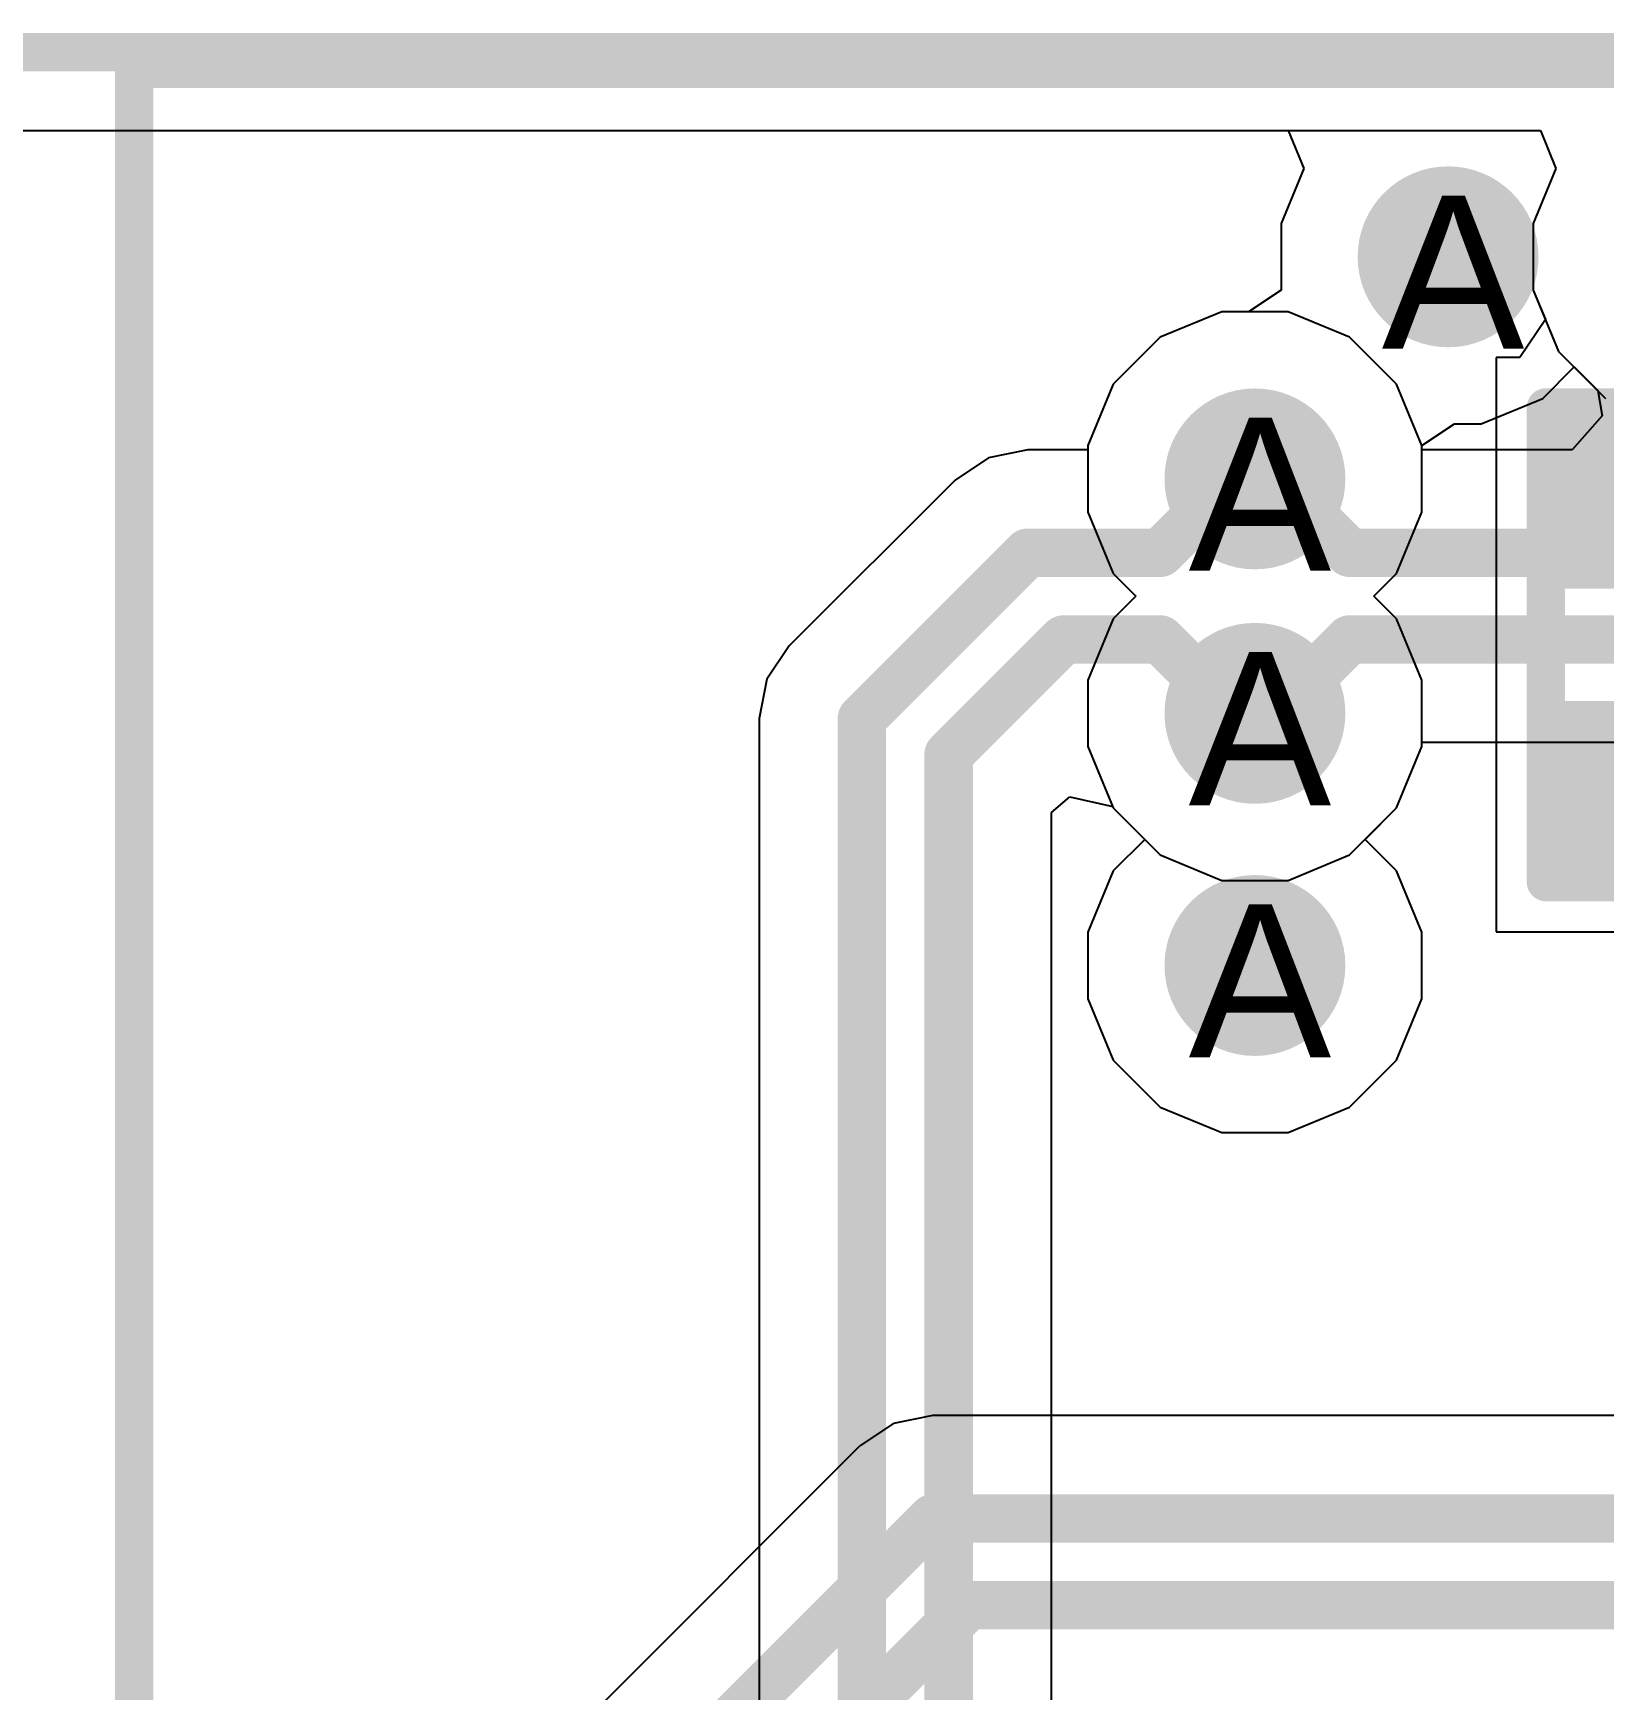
# Model space of a CAD drawing. Header units: inches. Extents: x 0 to 5271, y 0 to 5417.
# Drawn here: x 68.59 to 73.8, y 104.57 to 110.06 of the extents above; entities that cross this region are included whole.
import ezdxf

# ---------------------------------------------------------------- set-up
doc = ezdxf.new("R2010")
doc.units = ezdxf.units.IN
for name, color, linetype in [('Board_Outline', 216, 'Continuous'), ('Bottom Layer', 5, 'Continuous'), ('Bottom Overlay', 54, 'Continuous'), ('Bottom Paste', 16, 'Continuous'), ('Bottom Solder', 6, 'Continuous'), ('Drill Drawing', 1, 'Continuous'), ('L2_GND1', 16, 'Continuous'), ('L3_SIG1', 76, 'Continuous'), ('L4_PWR', 90, 'Continuous'), ('L5_GND2', 156, 'Continuous'), ('L6_SIG2', 130, 'Continuous'), ('L7_GND3', 216, 'Continuous'), ('Top Layer', 1, 'Continuous'), ('Top Overlay', 2, 'Continuous'), ('Via Holes', 16, 'Continuous')]:
    doc.layers.add(name, color=color, linetype=linetype)
doc.styles.add('Arial', font='', dxfattribs={"height": 0.2})
doc.styles.get('Arial').set_extended_font_data('Arial')

# ---------------------------------------------------------------- blocks, each defined once
blk = doc.blocks.new('RES_0402_B_492')
at = {"layer": 'Bottom Layer'}
for points in [[(-0.2413, 0.3175), (-0.2413, -0.3175), (-0.6985, -0.3175), (-0.6985, 0.3175)], [(0.6985, 0.3175), (0.6985, -0.3175), (0.2413, -0.3175), (0.2413, 0.3175)]]:
    blk.add_hatch(color=5, dxfattribs=at).paths.add_polyline_path(points)
at = {"layer": 'Bottom Paste'}
for points in [[(-0.2413, 0.3175), (-0.2413, -0.3175), (-0.6985, -0.3175), (-0.6985, 0.3175)], [(0.6985, 0.3175), (0.6985, -0.3175), (0.2413, -0.3175), (0.2413, 0.3175)]]:
    blk.add_hatch(color=16, dxfattribs=at).paths.add_polyline_path(points)
at = {"layer": 'Bottom Solder'}
for points in [[(-0.1863, 0.3725), (-0.1863, -0.3725), (-0.7535, -0.3725), (-0.7535, 0.3725)], [(0.7535, 0.3725), (0.7535, -0.3725), (0.1863, -0.3725), (0.1863, 0.3725)]]:
    blk.add_hatch(color=6, dxfattribs=at).paths.add_polyline_path(points)
at = {"layer": 'Bottom Overlay'}
for points in [[(0.7874, 0.4064, 0.127, 0.127, 0), (-0.7874, 0.4064, 0.127, 0.127, 0)], [(-0.7874, -0.4064, 0.127, 0.127, 0), (-0.7874, 0.4064, 0.127, 0.127, 0)], [(0.7874, -0.4064, 0.127, 0.127, 0), (0.7874, 0.4064, 0.127, 0.127, 0)], [(0.8128, 0.4318, 0.00323, 0.00323, 0), (-0.8128, 0.4318, 0.00323, 0.00323, 0)], [(0.7874, -0.4064, 0.127, 0.127, 0), (-0.7874, -0.4064, 0.127, 0.127, 0)]]:
    blk.add_lwpolyline(points, format="xyseb", dxfattribs=at)
for points in [[(-0.8192, 0.4064, 0.0635, 0.0635, 1), (-0.7557, 0.4064, 0.0635, 0.0635, 1)], [(-0.8192, 0.4064, 0.0635, 0.0635, 1), (-0.7557, 0.4064, 0.0635, 0.0635, 1)], [(0.7556, 0.4064, 0.0635, 0.0635, 1), (0.8191, 0.4064, 0.0635, 0.0635, 1)], [(0.7556, 0.4064, 0.0635, 0.0635, 1), (0.8191, 0.4064, 0.0635, 0.0635, 1)], [(-0.8136, 0.4318, 0.00161, 0.00161, 1), (-0.812, 0.4318, 0.00161, 0.00161, 1)], [(0.812, 0.4318, 0.00161, 0.00161, 1), (0.8136, 0.4318, 0.00161, 0.00161, 1)], [(-0.8192, -0.4064, 0.0635, 0.0635, 1), (-0.7557, -0.4064, 0.0635, 0.0635, 1)], [(-0.8192, -0.4064, 0.0635, 0.0635, 1), (-0.7557, -0.4064, 0.0635, 0.0635, 1)], [(0.7556, -0.4064, 0.0635, 0.0635, 1), (0.8191, -0.4064, 0.0635, 0.0635, 1)], [(0.7556, -0.4064, 0.0635, 0.0635, 1), (0.8191, -0.4064, 0.0635, 0.0635, 1)]]:
    blk.add_lwpolyline(points, format="xyseb", close=True, dxfattribs=at)
blk = doc.blocks.new('UEA1112C_8HS6_4F_528')
at = {"layer": 'Top Overlay'}
for points in [[(6.8, -5.0657, 0.127, 0.127, 0), (6.8, -12.3296, 0.127, 0.127, 0)], [(6.8, -12.3296, 0.127, 0.127, 0), (-6.8, -12.3296, 0.127, 0.127, 0)]]:
    blk.add_lwpolyline(points, format="xyseb", dxfattribs=at)
blk.add_lwpolyline([(6.7682, -12.3296, 0.0635, 0.0635, 1), (6.8317, -12.3296, 0.0635, 0.0635, 1)], format="xyseb", close=True, dxfattribs=at)
blk.add_lwpolyline([(6.7682, -12.3296, 0.0635, 0.0635, 1), (6.8317, -12.3296, 0.0635, 0.0635, 1)], format="xyseb", close=True, dxfattribs=at)

msp = doc.modelspace()

# ---------------------------------------------------------------- hatches: boundary and pattern name
at = {"layer": 'Bottom Layer'}
h = msp.add_hatch(color=5, dxfattribs=at)
edge = h.paths.add_edge_path()
edge.add_arc((73.2847, 109.3216), 0.3, 0, 360)
h = msp.add_hatch(color=5, dxfattribs=at)
edge = h.paths.add_edge_path()
edge.add_arc((72.644, 108.585), 0.3, 0, 360)
h = msp.add_hatch(color=5, dxfattribs=at)
edge = h.paths.add_edge_path()
edge.add_arc((72.644, 107.8072), 0.3, 0, 360)
h = msp.add_hatch(color=5, dxfattribs=at)
edge = h.paths.add_edge_path()
edge.add_arc((72.644, 106.9709), 0.3, 0, 360)
at = {"layer": 'L2_GND1'}
h = msp.add_hatch(color=16, dxfattribs=at)
edge = h.paths.add_edge_path()
edge.add_arc((73.2847, 109.3216), 0.3, 0, 360)
h = msp.add_hatch(color=16, dxfattribs=at)
edge = h.paths.add_edge_path()
edge.add_arc((72.644, 108.585), 0.3, 0, 360)
h = msp.add_hatch(color=16, dxfattribs=at)
edge = h.paths.add_edge_path()
edge.add_arc((72.644, 107.8072), 0.3, 0, 360)
h = msp.add_hatch(color=16, dxfattribs=at)
edge = h.paths.add_edge_path()
edge.add_arc((72.644, 106.9709), 0.3, 0, 360)
at = {"layer": 'L3_SIG1'}
h = msp.add_hatch(color=76, dxfattribs=at)
edge = h.paths.add_edge_path()
edge.add_arc((73.2847, 109.3216), 0.3, 0, 360)
h = msp.add_hatch(color=76, dxfattribs=at)
edge = h.paths.add_edge_path()
edge.add_arc((72.644, 108.585), 0.3, 0, 360)
h = msp.add_hatch(color=76, dxfattribs=at)
edge = h.paths.add_edge_path()
edge.add_arc((72.644, 107.8072), 0.3, 0, 360)
h = msp.add_hatch(color=76, dxfattribs=at)
edge = h.paths.add_edge_path()
edge.add_arc((72.644, 106.9709), 0.3, 0, 360)
at = {"layer": 'L4_PWR'}
h = msp.add_hatch(color=90, dxfattribs=at)
edge = h.paths.add_edge_path()
edge.add_arc((73.2847, 109.3216), 0.3, 0, 360)
h = msp.add_hatch(color=90, dxfattribs=at)
edge = h.paths.add_edge_path()
edge.add_arc((72.644, 108.585), 0.3, 0, 360)
h = msp.add_hatch(color=90, dxfattribs=at)
edge = h.paths.add_edge_path()
edge.add_arc((72.644, 107.8072), 0.3, 0, 360)
h = msp.add_hatch(color=90, dxfattribs=at)
edge = h.paths.add_edge_path()
edge.add_arc((72.644, 106.9709), 0.3, 0, 360)
at = {"layer": 'L5_GND2'}
h = msp.add_hatch(color=156, dxfattribs=at)
edge = h.paths.add_edge_path()
edge.add_arc((73.2847, 109.3216), 0.3, 0, 360)
h = msp.add_hatch(color=156, dxfattribs=at)
edge = h.paths.add_edge_path()
edge.add_arc((72.644, 108.585), 0.3, 0, 360)
h = msp.add_hatch(color=156, dxfattribs=at)
edge = h.paths.add_edge_path()
edge.add_arc((72.644, 107.8072), 0.3, 0, 360)
h = msp.add_hatch(color=156, dxfattribs=at)
edge = h.paths.add_edge_path()
edge.add_arc((72.644, 106.9709), 0.3, 0, 360)
at = {"layer": 'L6_SIG2'}
h = msp.add_hatch(color=130, dxfattribs=at)
edge = h.paths.add_edge_path()
edge.add_arc((73.2847, 109.3216), 0.3, 0, 360)
h = msp.add_hatch(color=130, dxfattribs=at)
edge = h.paths.add_edge_path()
edge.add_arc((72.644, 108.585), 0.3, 0, 360)
h = msp.add_hatch(color=130, dxfattribs=at)
edge = h.paths.add_edge_path()
edge.add_arc((72.644, 107.8072), 0.3, 0, 360)
h = msp.add_hatch(color=130, dxfattribs=at)
edge = h.paths.add_edge_path()
edge.add_arc((72.644, 106.9709), 0.3, 0, 360)
at = {"layer": 'L7_GND3'}
h = msp.add_hatch(color=216, dxfattribs=at)
edge = h.paths.add_edge_path()
edge.add_arc((73.2847, 109.3216), 0.3, 0, 360)
h = msp.add_hatch(color=216, dxfattribs=at)
edge = h.paths.add_edge_path()
edge.add_arc((72.644, 108.585), 0.3, 0, 360)
h = msp.add_hatch(color=216, dxfattribs=at)
edge = h.paths.add_edge_path()
edge.add_arc((72.644, 107.8072), 0.3, 0, 360)
h = msp.add_hatch(color=216, dxfattribs=at)
edge = h.paths.add_edge_path()
edge.add_arc((72.644, 106.9709), 0.3, 0, 360)
at = {"layer": 'Top Layer'}
h = msp.add_hatch(color=1, dxfattribs=at)
edge = h.paths.add_edge_path()
edge.add_arc((73.2847, 109.3216), 0.3, 0, 360)
h = msp.add_hatch(color=1, dxfattribs=at)
edge = h.paths.add_edge_path()
edge.add_arc((72.644, 108.585), 0.3, 0, 360)
h = msp.add_hatch(color=1, dxfattribs=at)
edge = h.paths.add_edge_path()
edge.add_arc((72.644, 107.8072), 0.3, 0, 360)
h = msp.add_hatch(color=1, dxfattribs=at)
edge = h.paths.add_edge_path()
edge.add_arc((72.644, 106.9709), 0.3, 0, 360)
at = {"layer": 'Via Holes'}
h = msp.add_hatch(color=7, dxfattribs=at)
edge = h.paths.add_edge_path()
edge.add_arc((73.2847, 109.3216), 0.15, 0, 360)
h = msp.add_hatch(color=7, dxfattribs=at)
edge = h.paths.add_edge_path()
edge.add_arc((72.644, 108.585), 0.15, 0, 360)
h = msp.add_hatch(color=7, dxfattribs=at)
edge = h.paths.add_edge_path()
edge.add_arc((72.644, 107.8072), 0.15, 0, 360)
h = msp.add_hatch(color=7, dxfattribs=at)
edge = h.paths.add_edge_path()
edge.add_arc((72.644, 106.9709), 0.15, 0, 360)

# ---------------------------------------------------------------- linework, layer by layer
at = {"layer": 'Board_Outline'}
msp.add_lwpolyline([(0, 110, 0.127, 0.127, 0), (150, 110, 0.127, 0.127, 0)], format="xyseb", dxfattribs=at)
at = {"layer": 'Bottom Layer'}
for p, q in [((67.4205, 109.741), (73.591, 109.741)), ((73.591, 109.741), (73.6425, 109.614)), ((73.6425, 109.614), (73.567, 109.4318)), ((73.567, 109.4318), (73.567, 109.2114)), ((73.567, 109.2114), (73.6073, 109.1142)), ((72.5338, 109.139), (72.3302, 109.0547)), ((72.7542, 109.139), (72.5338, 109.139)), ((72.9578, 109.0547), (72.7542, 109.139)), ((73.6073, 109.1142), (73.5224, 108.9872)), ((72.3302, 109.0547), (72.1743, 108.8988)), ((73.1137, 108.8988), (72.9578, 109.0547)), ((73.5224, 108.9872), (73.4442, 108.9872)), ((73.4442, 108.9872), (73.4442, 108.022)), ((72.1743, 108.8988), (72.09, 108.6952)), ((73.198, 108.6952), (73.1137, 108.8988)), ((71.7599, 108.655), (71.6493, 108.5811)), ((71.8904, 108.6809), (71.7599, 108.655)), ((72.09, 108.6809), (71.8904, 108.6809)), ((71.8904, 108.6809), (71.8904, 108.6809)), ((72.09, 108.6952), (72.09, 108.6809)), ((73.198, 108.4748), (73.198, 108.6952)), ((71.6493, 108.5811), (71.0991, 108.0309)), ((71.6493, 108.5811), (71.6493, 108.5811)), ((73.1137, 108.2712), (73.198, 108.4748)), ((73.0386, 108.1961), (73.1137, 108.2712)), ((73.1137, 108.121), (73.0386, 108.1961)), ((73.198, 107.9174), (73.1137, 108.121)), ((71.0991, 108.0309), (71.0252, 107.9203)), ((73.4442, 108.022), (73.4442, 107.0822)), ((71.0252, 107.9203), (70.9993, 107.7898)), ((73.198, 107.697), (73.198, 107.9174)), ((70.9993, 107.7898), (70.9993, 107.7898)), ((70.9993, 107.7898), (70.9993, 101.34)), ((73.1137, 107.4934), (73.198, 107.697)), ((71.9689, 107.4781), (72.03, 107.5308)), ((72.03, 107.5308), (72.1723, 107.4983)), ((72.1723, 107.4983), (72.1743, 107.4934)), ((72.1743, 107.4934), (72.3302, 107.3375)), ((72.9578, 107.3375), (73.1137, 107.4934)), ((71.9689, 102.4755), (71.9689, 107.4781)), ((72.3302, 107.3375), (72.5338, 107.2532)), ((72.7542, 107.2532), (72.9578, 107.3375)), ((72.5338, 107.2532), (72.7542, 107.2532)), ((73.4442, 107.0822), (74.0879, 107.0822))]:
    msp.add_line(p, q, dxfattribs=at)
for points in [[(72.3302, 108.34, 0.1608, 0.1608, 0), (72.5752, 108.585, 0.1608, 0.1608, 0)], [(72.5752, 108.585, 0.1608, 0.1608, 0), (72.644, 108.585, 0.1608, 0.1608, 0)], [(71.3402, 107.7898, 0.1608, 0.1608, 0), (71.8904, 108.34, 0.1608, 0.1608, 0)], [(71.8904, 108.34, 0.1608, 0.1608, 0), (72.3302, 108.34, 0.1608, 0.1608, 0)], [(71.628, 107.6706, 0.1608, 0.1608, 0), (72.0096, 108.0522, 0.1608, 0.1608, 0)], [(72.0096, 108.0522, 0.1608, 0.1608, 0), (72.3302, 108.0522, 0.1608, 0.1608, 0)], [(72.3302, 108.0522, 0.1608, 0.1608, 0), (72.5752, 107.8072, 0.1608, 0.1608, 0)], [(72.5752, 107.8072, 0.1608, 0.1608, 0), (72.644, 107.8072, 0.1608, 0.1608, 0)], [(71.3402, 100.1088, 0.1608, 0.1608, 0), (71.3402, 107.7898, 0.1608, 0.1608, 0)], [(71.628, 99.9896, 0.1608, 0.1608, 0), (71.628, 107.6706, 0.1608, 0.1608, 0)]]:
    msp.add_lwpolyline(points, format="xyseb", dxfattribs=at)
for points in [[(72.535, 108.585, 0.0804, 0.0804, 1), (72.6154, 108.585, 0.0804, 0.0804, 1)], [(72.535, 108.585, 0.0804, 0.0804, 1), (72.6154, 108.585, 0.0804, 0.0804, 1)], [(72.6038, 108.585, 0.0804, 0.0804, 1), (72.6842, 108.585, 0.0804, 0.0804, 1)], [(71.8502, 108.34, 0.0804, 0.0804, 1), (71.9306, 108.34, 0.0804, 0.0804, 1)], [(71.8502, 108.34, 0.0804, 0.0804, 1), (71.9306, 108.34, 0.0804, 0.0804, 1)], [(72.29, 108.34, 0.0804, 0.0804, 1), (72.3704, 108.34, 0.0804, 0.0804, 1)], [(72.29, 108.34, 0.0804, 0.0804, 1), (72.3704, 108.34, 0.0804, 0.0804, 1)], [(71.9694, 108.0522, 0.0804, 0.0804, 1), (72.0498, 108.0522, 0.0804, 0.0804, 1)], [(71.9694, 108.0522, 0.0804, 0.0804, 1), (72.0498, 108.0522, 0.0804, 0.0804, 1)], [(72.29, 108.0522, 0.0804, 0.0804, 1), (72.3704, 108.0522, 0.0804, 0.0804, 1)], [(72.29, 108.0522, 0.0804, 0.0804, 1), (72.3704, 108.0522, 0.0804, 0.0804, 1)], [(72.535, 107.8072, 0.0804, 0.0804, 1), (72.6154, 107.8072, 0.0804, 0.0804, 1)], [(72.535, 107.8072, 0.0804, 0.0804, 1), (72.6154, 107.8072, 0.0804, 0.0804, 1)], [(72.6038, 107.8072, 0.0804, 0.0804, 1), (72.6842, 107.8072, 0.0804, 0.0804, 1)], [(71.3, 107.7898, 0.0804, 0.0804, 1), (71.3804, 107.7898, 0.0804, 0.0804, 1)], [(71.3, 107.7898, 0.0804, 0.0804, 1), (71.3804, 107.7898, 0.0804, 0.0804, 1)], [(71.5878, 107.6706, 0.0804, 0.0804, 1), (71.6682, 107.6706, 0.0804, 0.0804, 1)], [(71.5878, 107.6706, 0.0804, 0.0804, 1), (71.6682, 107.6706, 0.0804, 0.0804, 1)]]:
    msp.add_lwpolyline(points, format="xyseb", close=True, dxfattribs=at)
at = {"layer": 'L2_GND1'}
for p, q in [((47.0755, 109.741), (72.7547, 109.741)), ((72.7547, 109.741), (72.8062, 109.614)), ((72.8062, 109.614), (72.7307, 109.4318)), ((72.7307, 109.4318), (72.7307, 109.2563)), ((72.7307, 109.2563), (72.7307, 109.2114)), ((72.7307, 109.2114), (72.6232, 109.139)), ((72.5338, 109.139), (72.3302, 109.0547)), ((72.6232, 109.139), (72.5338, 109.139)), ((72.3302, 109.0547), (72.1743, 108.8988)), ((73.5985, 108.8519), (73.7029, 108.9563)), ((73.7029, 108.9563), (73.8072, 108.8519)), ((72.1743, 108.8988), (72.09, 108.6952)), ((73.3949, 108.7676), (73.5985, 108.8519)), ((73.198, 108.6952), (73.3055, 108.7676)), ((73.3055, 108.7676), (73.3949, 108.7676)), ((72.09, 108.6952), (72.09, 108.4748)), ((73.198, 108.6503), (73.198, 108.6952)), ((73.198, 108.4748), (73.198, 108.6503)), ((72.09, 108.4748), (72.1743, 108.2712)), ((73.1137, 108.2712), (73.198, 108.4748)), ((72.1743, 108.2712), (72.2494, 108.1961)), ((73.0386, 108.1961), (73.1137, 108.2712)), ((72.2494, 108.1961), (72.1743, 108.121)), ((73.1137, 108.121), (73.0386, 108.1961)), ((72.1743, 108.121), (72.09, 107.9174)), ((73.198, 107.9174), (73.1137, 108.121)), ((72.09, 107.9174), (72.09, 107.697)), ((73.198, 107.697), (73.198, 107.9174)), ((72.09, 107.697), (72.1743, 107.4934)), ((73.1137, 107.4934), (73.198, 107.697)), ((72.1743, 107.4934), (72.2787, 107.389)), ((73.0093, 107.389), (73.1137, 107.4934)), ((72.2787, 107.389), (72.1743, 107.2847)), ((73.1137, 107.2847), (73.0093, 107.389)), ((72.1743, 107.2847), (72.09, 107.0811)), ((73.198, 107.0811), (73.1137, 107.2847)), ((72.09, 107.0811), (72.09, 106.8607)), ((73.198, 106.8607), (73.198, 107.0811)), ((72.09, 106.8607), (72.1743, 106.6571)), ((73.1137, 106.6571), (73.198, 106.8607)), ((72.1743, 106.6571), (72.3302, 106.5012)), ((72.9578, 106.5012), (73.1137, 106.6571)), ((72.3302, 106.5012), (72.5338, 106.4169)), ((72.7542, 106.4169), (72.9578, 106.5012)), ((72.5338, 106.4169), (72.7542, 106.4169))]:
    msp.add_line(p, q, dxfattribs=at)
at = {"layer": 'L3_SIG1'}
for p, q in [((47.0755, 109.741), (73.591, 109.741)), ((73.591, 109.741), (73.6425, 109.614)), ((73.6425, 109.614), (73.567, 109.4318)), ((73.567, 109.4318), (73.567, 109.2114)), ((73.567, 109.2114), (73.6513, 109.0078)), ((72.5338, 109.139), (72.3302, 109.0547)), ((72.7542, 109.139), (72.5338, 109.139)), ((72.9578, 109.0547), (72.7542, 109.139)), ((72.3302, 109.0547), (72.1743, 108.8988)), ((73.1137, 108.8988), (72.9578, 109.0547)), ((73.6513, 109.0078), (73.8072, 108.8519)), ((72.1743, 108.8988), (72.09, 108.6952)), ((73.198, 108.6952), (73.1137, 108.8988)), ((72.09, 108.6952), (72.09, 108.4748)), ((73.198, 108.4748), (73.198, 108.6952)), ((72.09, 108.4748), (72.1743, 108.2712)), ((73.1137, 108.2712), (73.198, 108.4748)), ((72.1743, 108.2712), (72.2494, 108.1961)), ((73.0386, 108.1961), (73.1137, 108.2712)), ((72.2494, 108.1961), (72.1743, 108.121)), ((73.1137, 108.121), (73.0386, 108.1961)), ((72.1743, 108.121), (72.09, 107.9174)), ((73.198, 107.9174), (73.1137, 108.121)), ((72.09, 107.9174), (72.09, 107.697)), ((73.198, 107.697), (73.198, 107.9174)), ((72.09, 107.697), (72.1743, 107.4934)), ((73.1137, 107.4934), (73.198, 107.697)), ((72.1743, 107.4934), (72.3302, 107.3375)), ((72.9578, 107.3375), (73.1137, 107.4934)), ((72.3302, 107.3375), (72.5338, 107.2532)), ((72.7542, 107.2532), (72.9578, 107.3375)), ((72.5338, 107.2532), (72.7542, 107.2532))]:
    msp.add_line(p, q, dxfattribs=at)
at = {"layer": 'L4_PWR'}
for p, q in [((47.0755, 109.741), (72.7547, 109.741)), ((72.7547, 109.741), (72.8062, 109.614)), ((72.8062, 109.614), (72.7307, 109.4318)), ((72.7307, 109.4318), (72.7307, 109.2563)), ((72.7307, 109.2563), (72.7307, 109.2114)), ((72.7307, 109.2114), (72.6232, 109.139)), ((72.5338, 109.139), (72.3302, 109.0547)), ((72.6232, 109.139), (72.5338, 109.139)), ((72.3302, 109.0547), (72.1743, 108.8988)), ((73.5985, 108.8519), (73.7029, 108.9563)), ((73.7029, 108.9563), (73.8072, 108.8519)), ((72.1743, 108.8988), (72.09, 108.6952)), ((73.3949, 108.7676), (73.5985, 108.8519)), ((73.198, 108.6952), (73.3055, 108.7676)), ((73.3055, 108.7676), (73.3949, 108.7676)), ((72.09, 108.6952), (72.09, 108.4748)), ((73.198, 108.6503), (73.198, 108.6952)), ((73.198, 108.4748), (73.198, 108.6503)), ((72.09, 108.4748), (72.1743, 108.2712)), ((73.1137, 108.2712), (73.198, 108.4748)), ((72.1743, 108.2712), (72.2494, 108.1961)), ((73.0386, 108.1961), (73.1137, 108.2712)), ((72.2494, 108.1961), (72.1743, 108.121)), ((73.1137, 108.121), (73.0386, 108.1961)), ((72.1743, 108.121), (72.09, 107.9174)), ((73.198, 107.9174), (73.1137, 108.121)), ((72.09, 107.9174), (72.09, 107.697)), ((73.198, 107.697), (73.198, 107.9174)), ((72.09, 107.697), (72.1743, 107.4934)), ((73.1137, 107.4934), (73.198, 107.697)), ((72.1743, 107.4934), (72.2787, 107.389)), ((73.0093, 107.389), (73.1137, 107.4934)), ((72.2787, 107.389), (72.1743, 107.2847)), ((73.1137, 107.2847), (73.0093, 107.389)), ((72.1743, 107.2847), (72.09, 107.0811)), ((73.198, 107.0811), (73.1137, 107.2847)), ((72.09, 107.0811), (72.09, 106.8607)), ((73.198, 106.8607), (73.198, 107.0811)), ((72.09, 106.8607), (72.1743, 106.6571)), ((73.1137, 106.6571), (73.198, 106.8607)), ((72.1743, 106.6571), (72.3302, 106.5012)), ((72.9578, 106.5012), (73.1137, 106.6571)), ((72.3302, 106.5012), (72.5338, 106.4169)), ((72.7542, 106.4169), (72.9578, 106.5012)), ((72.5338, 106.4169), (72.7542, 106.4169))]:
    msp.add_line(p, q, dxfattribs=at)
at = {"layer": 'L5_GND2'}
for p, q in [((47.0755, 109.741), (73.591, 109.741)), ((73.591, 109.741), (73.6425, 109.614)), ((73.6425, 109.614), (73.567, 109.4318)), ((73.567, 109.4318), (73.567, 109.2114)), ((73.567, 109.2114), (73.6513, 109.0078)), ((72.5338, 109.139), (72.3302, 109.0547)), ((72.7542, 109.139), (72.5338, 109.139)), ((72.9578, 109.0547), (72.7542, 109.139)), ((72.3302, 109.0547), (72.1743, 108.8988)), ((73.1137, 108.8988), (72.9578, 109.0547)), ((73.6513, 109.0078), (73.8072, 108.8519)), ((72.1743, 108.8988), (72.09, 108.6952)), ((73.198, 108.6952), (73.1137, 108.8988)), ((72.09, 108.6952), (72.09, 108.4748)), ((73.198, 108.4748), (73.198, 108.6952)), ((72.09, 108.4748), (72.1743, 108.2712)), ((73.1137, 108.2712), (73.198, 108.4748)), ((72.1743, 108.2712), (72.2494, 108.1961)), ((73.0386, 108.1961), (73.1137, 108.2712)), ((72.2494, 108.1961), (72.1743, 108.121)), ((73.1137, 108.121), (73.0386, 108.1961)), ((72.1743, 108.121), (72.09, 107.9174)), ((73.198, 107.9174), (73.1137, 108.121)), ((72.09, 107.9174), (72.09, 107.697)), ((73.198, 107.697), (73.198, 107.9174)), ((72.09, 107.697), (72.1743, 107.4934)), ((73.1137, 107.4934), (73.198, 107.697)), ((72.1743, 107.4934), (72.3302, 107.3375)), ((72.9578, 107.3375), (73.1137, 107.4934)), ((72.3302, 107.3375), (72.5338, 107.2532)), ((72.7542, 107.2532), (72.9578, 107.3375)), ((72.5338, 107.2532), (72.7542, 107.2532))]:
    msp.add_line(p, q, dxfattribs=at)
at = {"layer": 'L6_SIG2'}
for p, q in [((47.0755, 109.741), (73.591, 109.741)), ((73.591, 109.741), (73.6425, 109.614)), ((73.6425, 109.614), (73.567, 109.4318)), ((73.567, 109.4318), (73.567, 109.2114)), ((73.567, 109.2114), (73.6513, 109.0078)), ((72.5338, 109.139), (72.3302, 109.0547)), ((72.7542, 109.139), (72.5338, 109.139)), ((72.9578, 109.0547), (72.7542, 109.139)), ((72.3302, 109.0547), (72.1743, 108.8988)), ((73.1137, 108.8988), (72.9578, 109.0547)), ((73.6513, 109.0078), (73.8072, 108.8519)), ((72.1743, 108.8988), (72.09, 108.6952)), ((73.198, 108.6952), (73.1137, 108.8988)), ((72.09, 108.6952), (72.09, 108.4748)), ((73.198, 108.4748), (73.198, 108.6952)), ((72.09, 108.4748), (72.1743, 108.2712)), ((73.1137, 108.2712), (73.198, 108.4748)), ((72.1743, 108.2712), (72.2494, 108.1961)), ((73.0386, 108.1961), (73.1137, 108.2712)), ((72.2494, 108.1961), (72.1743, 108.121)), ((73.1137, 108.121), (73.0386, 108.1961)), ((72.1743, 108.121), (72.09, 107.9174)), ((73.198, 107.9174), (73.1137, 108.121)), ((72.09, 107.9174), (72.09, 107.697)), ((73.198, 107.697), (73.198, 107.9174)), ((72.09, 107.697), (72.1743, 107.4934)), ((73.1137, 107.4934), (73.198, 107.697)), ((72.1743, 107.4934), (72.3302, 107.3375)), ((72.9578, 107.3375), (73.1137, 107.4934)), ((72.3302, 107.3375), (72.5338, 107.2532)), ((72.7542, 107.2532), (72.9578, 107.3375)), ((72.5338, 107.2532), (72.7542, 107.2532))]:
    msp.add_line(p, q, dxfattribs=at)
at = {"layer": 'L7_GND3'}
for p, q in [((47.0755, 109.741), (73.591, 109.741)), ((73.591, 109.741), (73.6425, 109.614)), ((73.6425, 109.614), (73.567, 109.4318)), ((73.567, 109.4318), (73.567, 109.2114)), ((73.567, 109.2114), (73.6513, 109.0078)), ((72.5338, 109.139), (72.3302, 109.0547)), ((72.7542, 109.139), (72.5338, 109.139)), ((72.9578, 109.0547), (72.7542, 109.139)), ((72.3302, 109.0547), (72.1743, 108.8988)), ((73.1137, 108.8988), (72.9578, 109.0547)), ((73.6513, 109.0078), (73.8072, 108.8519)), ((72.1743, 108.8988), (72.09, 108.6952)), ((73.198, 108.6952), (73.1137, 108.8988)), ((72.09, 108.6952), (72.09, 108.4748)), ((73.198, 108.4748), (73.198, 108.6952)), ((72.09, 108.4748), (72.1743, 108.2712)), ((73.1137, 108.2712), (73.198, 108.4748)), ((72.1743, 108.2712), (72.2494, 108.1961)), ((73.0386, 108.1961), (73.1137, 108.2712)), ((72.2494, 108.1961), (72.1743, 108.121)), ((73.1137, 108.121), (73.0386, 108.1961)), ((72.1743, 108.121), (72.09, 107.9174)), ((73.198, 107.9174), (73.1137, 108.121)), ((72.09, 107.9174), (72.09, 107.697)), ((73.198, 107.697), (73.198, 107.9174)), ((72.09, 107.697), (72.1743, 107.4934)), ((73.1137, 107.4934), (73.198, 107.697)), ((72.1743, 107.4934), (72.3302, 107.3375)), ((72.9578, 107.3375), (73.1137, 107.4934)), ((72.3302, 107.3375), (72.5338, 107.2532)), ((72.7542, 107.2532), (72.9578, 107.3375)), ((72.5338, 107.2532), (72.7542, 107.2532))]:
    msp.add_line(p, q, dxfattribs=at)
at = {"layer": 'Top Layer'}
for p, q in [((67.4205, 109.741), (73.591, 109.741)), ((73.591, 109.741), (73.6425, 109.614)), ((73.6425, 109.614), (73.567, 109.4318)), ((73.567, 109.4318), (73.567, 109.2114)), ((73.567, 109.2114), (73.6513, 109.0078)), ((72.5338, 109.139), (72.3302, 109.0547)), ((72.7542, 109.139), (72.5338, 109.139)), ((72.9578, 109.0547), (72.7542, 109.139)), ((72.3302, 109.0547), (72.1743, 108.8988)), ((73.1137, 108.8988), (72.9578, 109.0547)), ((73.6513, 109.0078), (73.781, 108.8781)), ((72.1743, 108.8988), (72.09, 108.6952)), ((73.198, 108.6952), (73.1137, 108.8988)), ((73.781, 108.8781), (73.7956, 108.7946)), ((73.7956, 108.7946), (73.6968, 108.6809)), ((72.09, 108.6952), (72.09, 108.4748)), ((73.198, 108.6809), (73.198, 108.6952)), ((73.6968, 108.6809), (73.198, 108.6809)), ((72.09, 108.4748), (72.1743, 108.2712)), ((72.1743, 108.2712), (72.2494, 108.1961)), ((72.2494, 108.1961), (72.1743, 108.121)), ((72.1743, 108.121), (72.09, 107.9174)), ((72.09, 107.9174), (72.09, 107.697)), ((73.198, 107.697), (73.198, 107.7113)), ((73.198, 107.7113), (74.0239, 107.7113)), ((72.09, 107.697), (72.1743, 107.4934)), ((73.1137, 107.4934), (73.198, 107.697)), ((72.1743, 107.4934), (72.3302, 107.3375)), ((72.9578, 107.3375), (73.1137, 107.4934)), ((72.3302, 107.3375), (72.5338, 107.2532)), ((72.7542, 107.2532), (72.9578, 107.3375)), ((72.5338, 107.2532), (72.7542, 107.2532)), ((71.5751, 105.4778), (71.4446, 105.4519)), ((75.1388, 105.4778), (71.5751, 105.4778)), ((71.5751, 105.4778), (71.5751, 105.4778)), ((71.4446, 105.4519), (71.334, 105.378)), ((71.334, 105.3779), (70.4618, 104.5057)), ((71.334, 105.378), (71.334, 105.3779))]:
    msp.add_line(p, q, dxfattribs=at)
for points in [[(72.644, 108.585, 0.1608, 0.1608, 0), (72.7128, 108.585, 0.1608, 0.1608, 0)], [(72.7128, 108.585, 0.1608, 0.1608, 0), (72.9578, 108.34, 0.1608, 0.1608, 0)], [(72.9578, 108.34, 0.1608, 0.1608, 0), (73.9047, 108.34, 0.1608, 0.1608, 0)], [(72.7128, 107.8072, 0.1608, 0.1608, 0), (72.9578, 108.0522, 0.1608, 0.1608, 0)], [(72.9578, 108.0522, 0.1608, 0.1608, 0), (74.0239, 108.0522, 0.1608, 0.1608, 0)], [(72.644, 107.8072, 0.1608, 0.1608, 0), (72.7128, 107.8072, 0.1608, 0.1608, 0)], [(70.603, 104.1648, 0.1608, 0.1608, 0), (71.5751, 105.1369, 0.1608, 0.1608, 0)], [(71.5751, 105.1369, 0.1608, 0.1608, 0), (75.1388, 105.1369, 0.1608, 0.1608, 0)], [(70.7222, 103.877, 0.1608, 0.1608, 0), (71.6943, 104.8491, 0.1608, 0.1608, 0)], [(71.6943, 104.8491, 0.1608, 0.1608, 0), (75.0196, 104.8491, 0.1608, 0.1608, 0)]]:
    msp.add_lwpolyline(points, format="xyseb", dxfattribs=at)
for points in [[(72.6038, 108.585, 0.0804, 0.0804, 1), (72.6842, 108.585, 0.0804, 0.0804, 1)], [(72.6726, 108.585, 0.0804, 0.0804, 1), (72.753, 108.585, 0.0804, 0.0804, 1)], [(72.6726, 108.585, 0.0804, 0.0804, 1), (72.753, 108.585, 0.0804, 0.0804, 1)], [(72.9176, 108.34, 0.0804, 0.0804, 1), (72.998, 108.34, 0.0804, 0.0804, 1)], [(72.9176, 108.34, 0.0804, 0.0804, 1), (72.998, 108.34, 0.0804, 0.0804, 1)], [(72.9176, 108.0522, 0.0804, 0.0804, 1), (72.998, 108.0522, 0.0804, 0.0804, 1)], [(72.9176, 108.0522, 0.0804, 0.0804, 1), (72.998, 108.0522, 0.0804, 0.0804, 1)], [(72.6038, 107.8072, 0.0804, 0.0804, 1), (72.6842, 107.8072, 0.0804, 0.0804, 1)], [(72.6726, 107.8072, 0.0804, 0.0804, 1), (72.753, 107.8072, 0.0804, 0.0804, 1)], [(72.6726, 107.8072, 0.0804, 0.0804, 1), (72.753, 107.8072, 0.0804, 0.0804, 1)], [(71.5349, 105.1369, 0.0804, 0.0804, 1), (71.6153, 105.1369, 0.0804, 0.0804, 1)], [(71.5349, 105.1369, 0.0804, 0.0804, 1), (71.6153, 105.1369, 0.0804, 0.0804, 1)], [(71.6541, 104.8491, 0.0804, 0.0804, 1), (71.7345, 104.8491, 0.0804, 0.0804, 1)], [(71.6541, 104.8491, 0.0804, 0.0804, 1), (71.7345, 104.8491, 0.0804, 0.0804, 1)]]:
    msp.add_lwpolyline(points, format="xyseb", close=True, dxfattribs=at)

# ---------------------------------------------------------------- block references
for name, p, rotation in [('UEA1112C_8HS6_4F_528', (75.726, 97.615), 180), ('RES_0402_B_492', (74.0157, 108.0347), 270)]:
    msp.add_blockref(name, p, dxfattribs=dict(rotation=rotation))

# ---------------------------------------------------------------- texts
at = {"layer": 'Drill Drawing', "style": 'Arial'}
for p in [(73.0646, 109.0169), (72.4239, 108.2803), (72.4239, 107.5025), (72.4239, 106.6662)]:
    msp.add_text('A', height=0.508, dxfattribs=at).set_placement(p)

doc.saveas('drawing.dxf')
